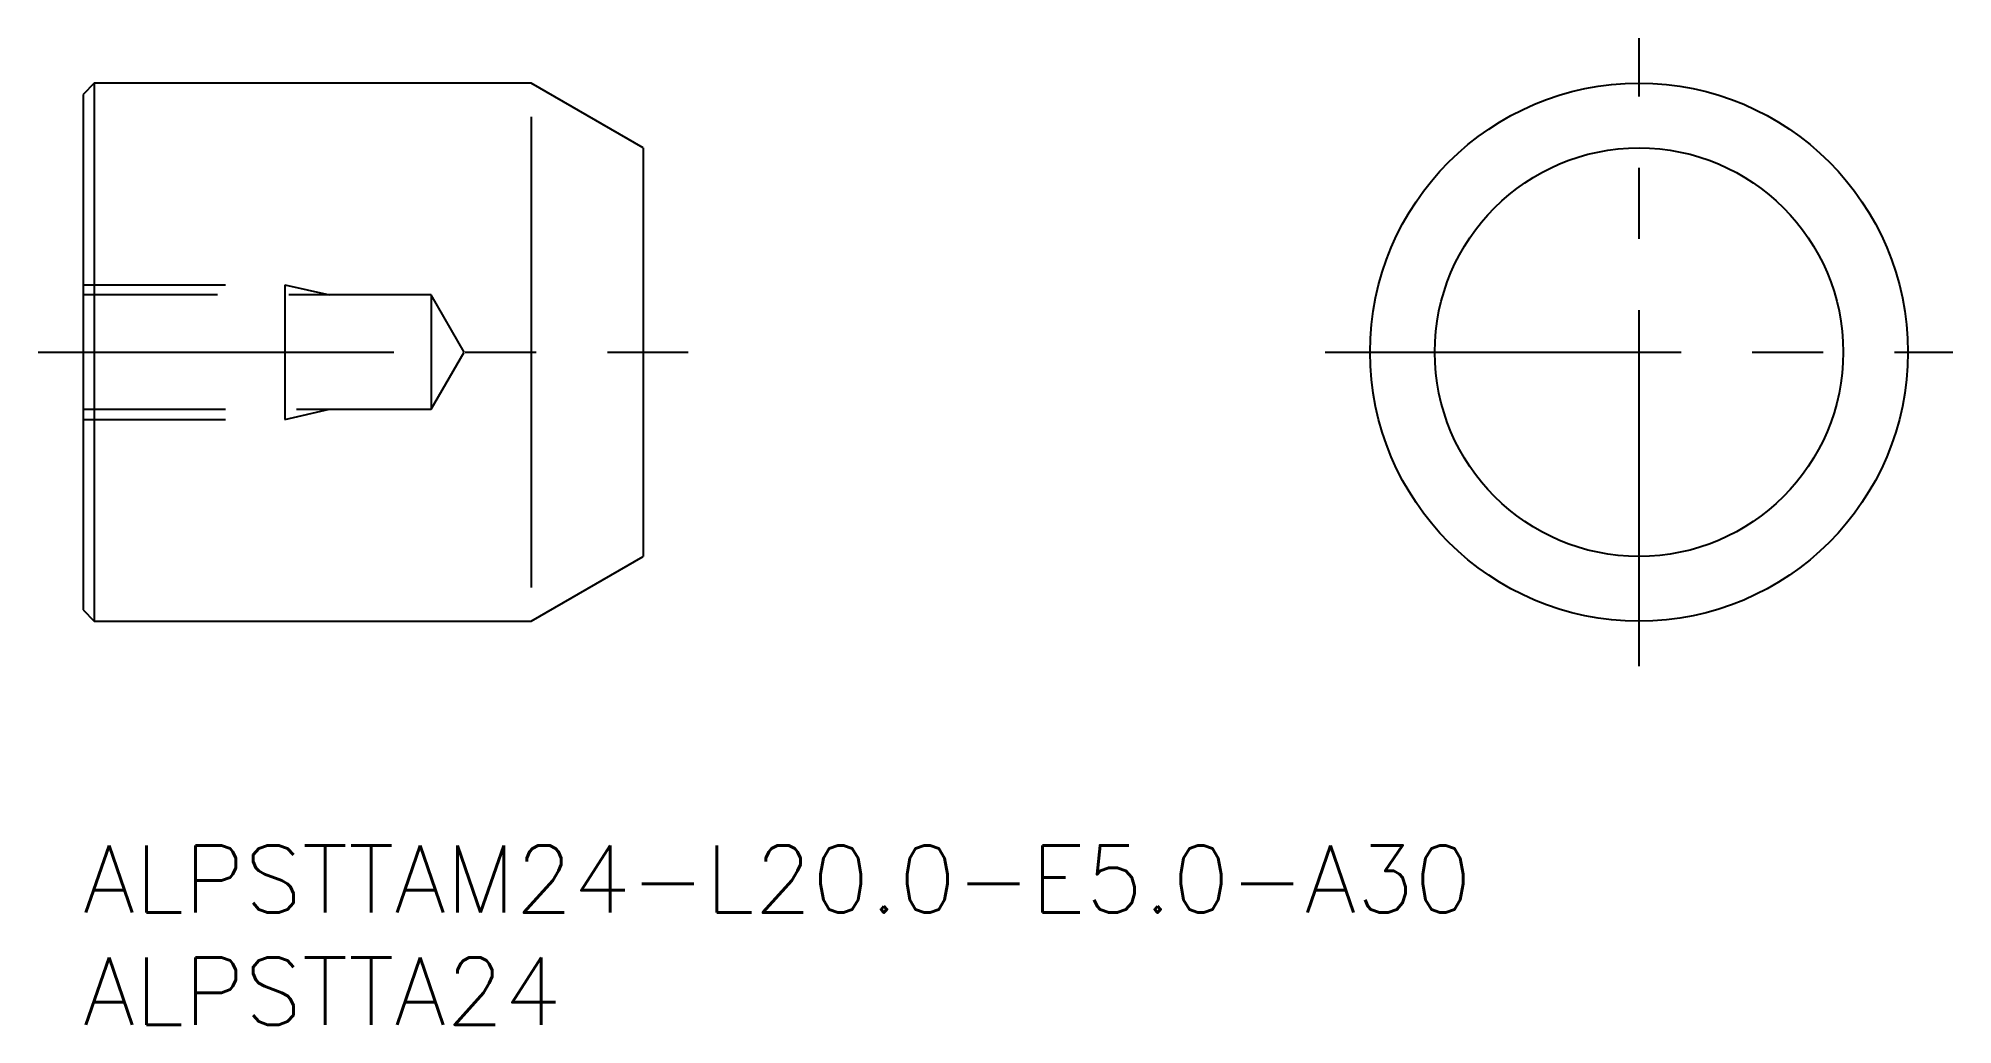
# Model space of a CAD drawing. Extents: x -2 to 83.4, y -8 to 36.
import ezdxf

# ---------------------------------------------------------------- set-up
doc = ezdxf.new("R2010")
doc.units = 0
doc.header["$LTSCALE"] = 0.5
doc.linetypes.add('CENTER', pattern=[50.8, 31.75, -6.35, 6.35, -6.35])
doc.linetypes.add('DASHED', pattern=[19.05, 12.7, -6.35])
for name, color, linetype in [('MSM_CENTER', 1, 'CENTER'), ('MSM_CONTINUOUS', 7, 'CONTINUOUS'), ('MSM_DASHED', 4, 'DASHED'), ('MSM_NARROW', 5, 'CONTINUOUS'), ('MSM_PART_NUMBER', 7, 'CONTINUOUS')]:
    doc.layers.add(name, color=color, linetype=linetype)
doc.styles.get("Standard").update_dxf_attribs({"font": 'txt.shx', "height": 3, "bigfont": 'bigfont.shx'})

# ---------------------------------------------------------------- blocks, each defined once
blk = doc.blocks.new('*U14')
at = {"layer": 'MSM_PART_NUMBER'}
blk.add_text('ALPSTTAM24-L20.0-E5.0-A30', height=3, dxfattribs=at).set_placement((0, -3))
blk = doc.blocks.new('*U15')
at = {"layer": 'MSM_PART_NUMBER'}
blk.add_text('ALPSTTA24', height=3, dxfattribs=at).set_placement((0, -8))

msp = doc.modelspace()

# ---------------------------------------------------------------- linework, layer by layer
at = {"layer": 'MSM_CENTER'}
for p, q in [((69.44, 8), (69.44, 36)), ((-2, 22), (27, 22)), ((55.44, 22), (83.44, 22))]:
    msp.add_line(p, q, dxfattribs=at)
at = {"layer": 'MSM_CONTINUOUS'}
for p, q in [((0.5, 34), (0, 33.5)), ((0, 33.5), (0, 10.5)), ((20, 34), (0.5, 34)), ((0.5, 34), (0.5, 10)), ((25, 31.113), (20, 34)), ((25, 31.113), (25, 12.887)), ((20, 10), (25, 12.887)), ((0, 10.5), (0.5, 10)), ((0.5, 10), (20, 10))]:
    msp.add_line(p, q, dxfattribs=at)
for radius in [12, 9.113]:
    msp.add_circle((69.44, 22), radius, dxfattribs=at)
at = {"layer": 'MSM_DASHED'}
for p, q in [((0, 25), (9, 25)), ((9, 25), (9, 19)), ((9, 25), (11, 24.55)), ((15.528, 24.55), (0, 24.55)), ((17, 22), (15.528, 24.55)), ((15.528, 24.55), (15.528, 19.45)), ((15.528, 19.45), (17, 22)), ((0, 19.45), (15.528, 19.45)), ((0, 19), (9, 19)), ((9, 19), (11, 19.45))]:
    msp.add_line(p, q, dxfattribs=at)
at = {"layer": 'MSM_NARROW'}
msp.add_line((20, 32.5), (20, 11.5), dxfattribs=at)

# ---------------------------------------------------------------- block references
at = {"layer": 'MSM_CONTINUOUS'}
for name in ['*U14', '*U15']:
    msp.add_blockref(name, (0, 0), dxfattribs=at)

doc.saveas('drawing.dxf')
